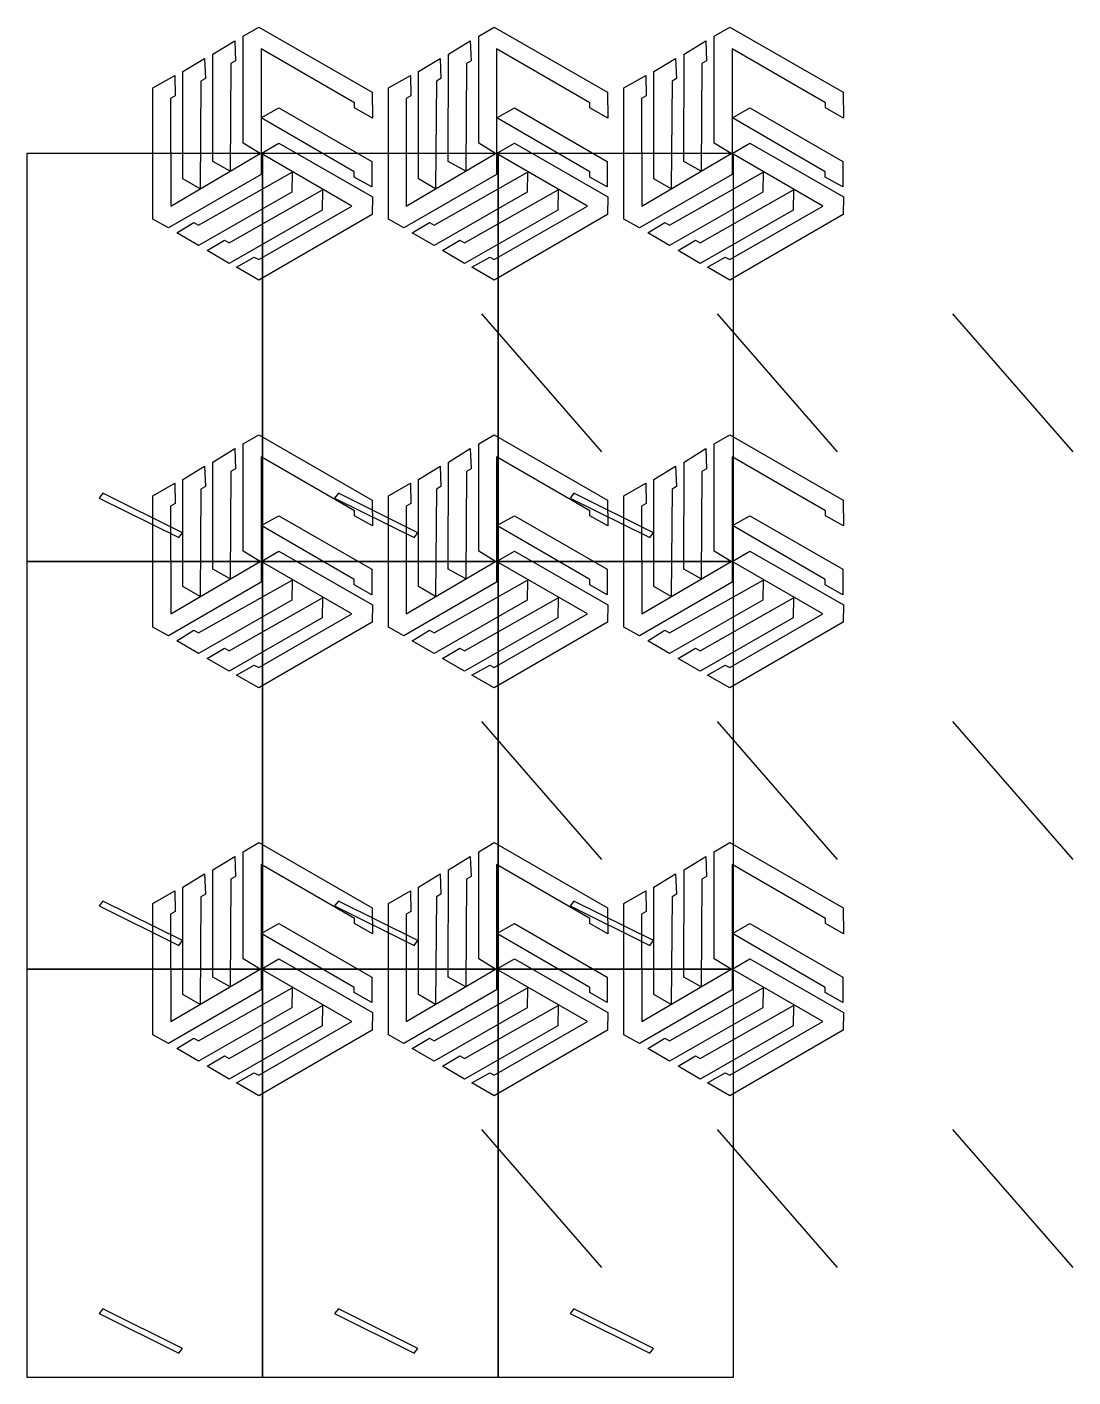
# Model space of a CAD drawing. Extents: x 37 to 394, y -182 to 278.
import ezdxf

# ---------------------------------------------------------------- set-up
doc = ezdxf.new("R2010")
doc.units = 0

msp = doc.modelspace()

# ---------------------------------------------------------------- linework, layer by layer
for p, q in [((233.7, 133.4), (192.7, 180.5)), ((314.1, 133.4), (273.1, 180.5)), ((394.5, 133.4), (353.5, 180.5)), ((233.7, -5.8), (192.7, 41.3)), ((314.1, -5.8), (273.1, 41.3)), ((394.5, -5.8), (353.5, 41.3)), ((233.7, -145), (192.7, -97.9)), ((314.1, -145), (273.1, -97.9)), ((394.5, -145), (353.5, -97.9))]:
    msp.add_line(p, q)
for points in [[(149.2, 252.5), (117.3, 270.9), (117.3, 235.2), (123.4, 238.7), (155.3, 220.4), (155.2, 214.4), (116.5, 192), (108.9, 196.4), (115, 199.8), (116.5, 199), (148.3, 217.3), (117.3, 235.2), (117.3, 228.1), (85.7, 209.8), (80.4, 212.8), (80.4, 257.6), (87.9, 261.9), (88, 254.9), (86.4, 254), (86.5, 217.3), (117, 235.2), (111.2, 238.7), (111.2, 275.3), (116.5, 278.4), (155.2, 256.1), (155.3, 247.3), (149.2, 250.8)], [(229.6, 252.5), (197.7, 270.9), (197.7, 235.2), (203.8, 238.7), (235.7, 220.4), (235.6, 214.4), (196.9, 192), (189.3, 196.4), (195.4, 199.8), (196.9, 199), (228.7, 217.3), (197.7, 235.2), (197.7, 228.1), (166.1, 209.8), (160.8, 212.8), (160.8, 257.6), (168.3, 261.9), (168.4, 254.9), (166.8, 254), (166.9, 217.3), (197.4, 235.2), (191.6, 238.7), (191.6, 275.3), (196.9, 278.4), (235.6, 256.1), (235.7, 247.3), (229.6, 250.8)], [(310, 252.5), (278.1, 270.9), (278.1, 235.2), (284.2, 238.7), (316.1, 220.4), (316, 214.4), (277.3, 192), (269.7, 196.4), (275.8, 199.8), (277.3, 199), (309.1, 217.3), (278.1, 235.2), (278.1, 228.1), (246.5, 209.8), (241.2, 212.8), (241.2, 257.6), (248.7, 261.9), (248.8, 254.9), (247.2, 254), (247.3, 217.3), (277.8, 235.2), (272, 238.7), (272, 275.3), (277.3, 278.4), (316, 256.1), (316.1, 247.3), (310, 250.8)], [(106.8, 229.2), (100.8, 232.5), (100.9, 269.1), (108.3, 273.7), (108.6, 266.8), (107, 265.9)], [(187.2, 229.2), (181.2, 232.5), (181.3, 269.1), (188.7, 273.7), (189, 266.8), (187.4, 265.9)], [(267.6, 229.2), (261.6, 232.5), (261.7, 269.1), (269.1, 273.7), (269.4, 266.8), (267.8, 265.9)], [(96.5, 223.2), (90.6, 226.6), (90.6, 263.2), (98, 267.7), (98.3, 260.8), (96.8, 259.9)], [(176.9, 223.2), (171, 226.6), (171, 263.2), (178.4, 267.7), (178.7, 260.8), (177.2, 259.9)], [(257.3, 223.2), (251.4, 226.6), (251.4, 263.2), (258.8, 267.7), (259.1, 260.8), (257.6, 259.9)], [(149.1, 227.2), (149.1, 229), (117.4, 247.4), (123.4, 250.8), (155.1, 232.5), (155.1, 223.8)], [(229.5, 227.2), (229.5, 229), (197.8, 247.4), (203.8, 250.8), (235.5, 232.5), (235.5, 223.8)], [(309.9, 227.2), (309.9, 229), (278.2, 247.4), (284.2, 250.8), (315.9, 232.5), (315.9, 223.8)], [(37.4, 96), (117.8, 96), (117.8, 235.2), (37.4, 235.2)], [(117.8, 96), (198.2, 96), (198.2, 235.2), (117.8, 235.2)], [(198.2, 96), (278.6, 96), (278.6, 235.2), (198.2, 235.2)], [(96, 210.8), (127.9, 228.8), (127.8, 222), (96, 203.8), (88.5, 208.1), (94.4, 211.7)], [(176.4, 210.8), (208.3, 228.8), (208.2, 222), (176.4, 203.8), (168.9, 208.1), (174.8, 211.7)], [(256.8, 210.8), (288.7, 228.8), (288.6, 222), (256.8, 203.8), (249.3, 208.1), (255.2, 211.7)], [(106.4, 204.7), (138.3, 222.8), (138.2, 215.9), (106.4, 197.7), (98.9, 202.1), (104.8, 205.6)], [(186.8, 204.7), (218.7, 222.8), (218.6, 215.9), (186.8, 197.7), (179.3, 202.1), (185.2, 205.6)], [(267.2, 204.7), (299.1, 222.8), (299, 215.9), (267.2, 197.7), (259.7, 202.1), (265.6, 205.6)], [(149.2, 113.3), (117.3, 131.7), (117.3, 96), (123.4, 99.5), (155.3, 81.2), (155.2, 75.2), (116.5, 52.8), (108.9, 57.2), (115, 60.6), (116.5, 59.8), (148.3, 78.1), (117.3, 96), (117.3, 88.9), (85.7, 70.6), (80.4, 73.6), (80.4, 118.4), (87.9, 122.7), (88, 115.7), (86.4, 114.8), (86.5, 78.1), (117, 96), (111.2, 99.5), (111.2, 136.1), (116.5, 139.2), (155.2, 116.9), (155.3, 108.1), (149.2, 111.6)], [(229.6, 113.3), (197.7, 131.7), (197.7, 96), (203.8, 99.5), (235.7, 81.2), (235.6, 75.2), (196.9, 52.8), (189.3, 57.2), (195.4, 60.6), (196.9, 59.8), (228.7, 78.1), (197.7, 96), (197.7, 88.9), (166.1, 70.6), (160.8, 73.6), (160.8, 118.4), (168.3, 122.7), (168.4, 115.7), (166.8, 114.8), (166.9, 78.1), (197.4, 96), (191.6, 99.5), (191.6, 136.1), (196.9, 139.2), (235.6, 116.9), (235.7, 108.1), (229.6, 111.6)], [(310, 113.3), (278.1, 131.7), (278.1, 96), (284.2, 99.5), (316.1, 81.2), (316, 75.2), (277.3, 52.8), (269.7, 57.2), (275.8, 60.6), (277.3, 59.8), (309.1, 78.1), (278.1, 96), (278.1, 88.9), (246.5, 70.6), (241.2, 73.6), (241.2, 118.4), (248.7, 122.7), (248.8, 115.7), (247.2, 114.8), (247.3, 78.1), (277.8, 96), (272, 99.5), (272, 136.1), (277.3, 139.2), (316, 116.9), (316.1, 108.1), (310, 111.6)], [(106.8, 90), (100.8, 93.3), (100.9, 129.9), (108.3, 134.5), (108.6, 127.6), (107, 126.7)], [(187.2, 90), (181.2, 93.3), (181.3, 129.9), (188.7, 134.5), (189, 127.6), (187.4, 126.7)], [(267.6, 90), (261.6, 93.3), (261.7, 129.9), (269.1, 134.5), (269.4, 127.6), (267.8, 126.7)], [(96.5, 84), (90.6, 87.4), (90.6, 124), (98, 128.5), (98.3, 121.6), (96.8, 120.7)], [(176.9, 84), (171, 87.4), (171, 124), (178.4, 128.5), (178.7, 121.6), (177.2, 120.7)], [(257.3, 84), (251.4, 87.4), (251.4, 124), (258.8, 128.5), (259.1, 121.6), (257.6, 120.7)], [(62.026, 117.627), (89.188, 104.13), (90.48, 105.744), (63.318, 119.241)], [(142.426, 117.627), (169.588, 104.13), (170.88, 105.744), (143.718, 119.241)], [(222.826, 117.627), (249.988, 104.13), (251.28, 105.744), (224.118, 119.241)], [(149.1, 88), (149.1, 89.8), (117.4, 108.2), (123.4, 111.6), (155.1, 93.3), (155.1, 84.6)], [(229.5, 88), (229.5, 89.8), (197.8, 108.2), (203.8, 111.6), (235.5, 93.3), (235.5, 84.6)], [(309.9, 88), (309.9, 89.8), (278.2, 108.2), (284.2, 111.6), (315.9, 93.3), (315.9, 84.6)], [(37.4, -43.2), (117.8, -43.2), (117.8, 96), (37.4, 96)], [(117.8, -43.2), (198.2, -43.2), (198.2, 96), (117.8, 96)], [(198.2, -43.2), (278.6, -43.2), (278.6, 96), (198.2, 96)], [(96, 71.6), (127.9, 89.6), (127.8, 82.8), (96, 64.6), (88.5, 68.9), (94.4, 72.5)], [(176.4, 71.6), (208.3, 89.6), (208.2, 82.8), (176.4, 64.6), (168.9, 68.9), (174.8, 72.5)], [(256.8, 71.6), (288.7, 89.6), (288.6, 82.8), (256.8, 64.6), (249.3, 68.9), (255.2, 72.5)], [(106.4, 65.5), (138.3, 83.6), (138.2, 76.7), (106.4, 58.5), (98.9, 62.9), (104.8, 66.4)], [(186.8, 65.5), (218.7, 83.6), (218.6, 76.7), (186.8, 58.5), (179.3, 62.9), (185.2, 66.4)], [(267.2, 65.5), (299.1, 83.6), (299, 76.7), (267.2, 58.5), (259.7, 62.9), (265.6, 66.4)], [(149.2, -25.9), (117.3, -7.5), (117.3, -43.2), (123.4, -39.7), (155.3, -58), (155.2, -64), (116.5, -86.4), (108.9, -82), (115, -78.6), (116.5, -79.4), (148.3, -61.1), (117.3, -43.2), (117.3, -50.3), (85.7, -68.6), (80.4, -65.6), (80.4, -20.8), (87.9, -16.5), (88, -23.5), (86.4, -24.4), (86.5, -61.1), (117, -43.2), (111.2, -39.7), (111.2, -3.1), (116.5, 0), (155.2, -22.3), (155.3, -31.1), (149.2, -27.6)], [(229.6, -25.9), (197.7, -7.5), (197.7, -43.2), (203.8, -39.7), (235.7, -58), (235.6, -64), (196.9, -86.4), (189.3, -82), (195.4, -78.6), (196.9, -79.4), (228.7, -61.1), (197.7, -43.2), (197.7, -50.3), (166.1, -68.6), (160.8, -65.6), (160.8, -20.8), (168.3, -16.5), (168.4, -23.5), (166.8, -24.4), (166.9, -61.1), (197.4, -43.2), (191.6, -39.7), (191.6, -3.1), (196.9, 0), (235.6, -22.3), (235.7, -31.1), (229.6, -27.6)], [(310, -25.9), (278.1, -7.5), (278.1, -43.2), (284.2, -39.7), (316.1, -58), (316, -64), (277.3, -86.4), (269.7, -82), (275.8, -78.6), (277.3, -79.4), (309.1, -61.1), (278.1, -43.2), (278.1, -50.3), (246.5, -68.6), (241.2, -65.6), (241.2, -20.8), (248.7, -16.5), (248.8, -23.5), (247.2, -24.4), (247.3, -61.1), (277.8, -43.2), (272, -39.7), (272, -3.1), (277.3, 0), (316, -22.3), (316.1, -31.1), (310, -27.6)], [(106.8, -49.2), (100.8, -45.9), (100.9, -9.3), (108.3, -4.7), (108.6, -11.6), (107, -12.5)], [(187.2, -49.2), (181.2, -45.9), (181.3, -9.3), (188.7, -4.7), (189, -11.6), (187.4, -12.5)], [(267.6, -49.2), (261.6, -45.9), (261.7, -9.3), (269.1, -4.7), (269.4, -11.6), (267.8, -12.5)], [(96.5, -55.2), (90.6, -51.8), (90.6, -15.2), (98, -10.7), (98.3, -17.6), (96.8, -18.5)], [(176.9, -55.2), (171, -51.8), (171, -15.2), (178.4, -10.7), (178.7, -17.6), (177.2, -18.5)], [(257.3, -55.2), (251.4, -51.8), (251.4, -15.2), (258.8, -10.7), (259.1, -17.6), (257.6, -18.5)], [(62.026, -21.573), (89.188, -35.07), (90.48, -33.456), (63.318, -19.959)], [(142.426, -21.573), (169.588, -35.07), (170.88, -33.456), (143.718, -19.959)], [(222.826, -21.573), (249.988, -35.07), (251.28, -33.456), (224.118, -19.959)], [(149.1, -51.2), (149.1, -49.4), (117.4, -31), (123.4, -27.6), (155.1, -45.9), (155.1, -54.6)], [(229.5, -51.2), (229.5, -49.4), (197.8, -31), (203.8, -27.6), (235.5, -45.9), (235.5, -54.6)], [(309.9, -51.2), (309.9, -49.4), (278.2, -31), (284.2, -27.6), (315.9, -45.9), (315.9, -54.6)], [(37.4, -182.4), (117.8, -182.4), (117.8, -43.2), (37.4, -43.2)], [(117.8, -182.4), (198.2, -182.4), (198.2, -43.2), (117.8, -43.2)], [(198.2, -182.4), (278.6, -182.4), (278.6, -43.2), (198.2, -43.2)], [(96, -67.6), (127.9, -49.6), (127.8, -56.4), (96, -74.6), (88.5, -70.3), (94.4, -66.7)], [(176.4, -67.6), (208.3, -49.6), (208.2, -56.4), (176.4, -74.6), (168.9, -70.3), (174.8, -66.7)], [(256.8, -67.6), (288.7, -49.6), (288.6, -56.4), (256.8, -74.6), (249.3, -70.3), (255.2, -66.7)], [(106.4, -73.7), (138.3, -55.6), (138.2, -62.5), (106.4, -80.7), (98.9, -76.3), (104.8, -72.8)], [(186.8, -73.7), (218.7, -55.6), (218.6, -62.5), (186.8, -80.7), (179.3, -76.3), (185.2, -72.8)], [(267.2, -73.7), (299.1, -55.6), (299, -62.5), (267.2, -80.7), (259.7, -76.3), (265.6, -72.8)], [(62.026, -160.773), (89.188, -174.27), (90.48, -172.656), (63.318, -159.159)], [(142.426, -160.773), (169.588, -174.27), (170.88, -172.656), (143.718, -159.159)], [(222.826, -160.773), (249.988, -174.27), (251.28, -172.656), (224.118, -159.159)]]:
    msp.add_lwpolyline(points, close=True)

doc.saveas('drawing.dxf')
